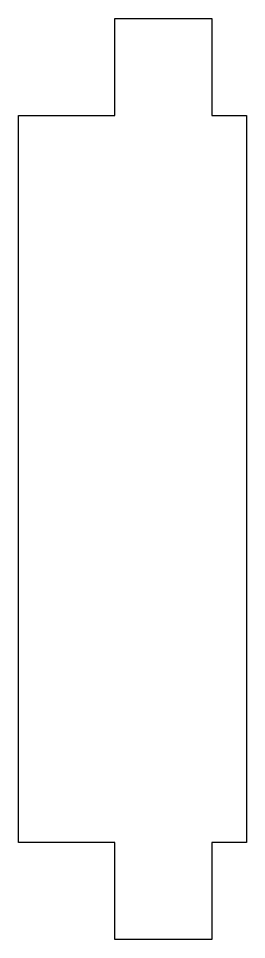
# Model space of a CAD drawing. Header units: millimetres. Extents: x -89.1 to -75, y -51 to 6.
import ezdxf

# ---------------------------------------------------------------- set-up
doc = ezdxf.new("R2010")
doc.units = ezdxf.units.MM
doc.layers.get('0').update_dxf_attribs({"linetype": 'CONTINUOUS'})

msp = doc.modelspace()

# ---------------------------------------------------------------- linework, layer by layer
msp.add_lwpolyline([(-77.169, 0), (-75.021, 0), (-75.021, -45), (-77.169, -45), (-77.169, -51), (-83.169, -51), (-83.169, -45), (-89.118, -45), (-89.118, 0), (-83.169, 0), (-83.169, 6), (-77.169, 6)], close=True)

doc.saveas('drawing.dxf')
